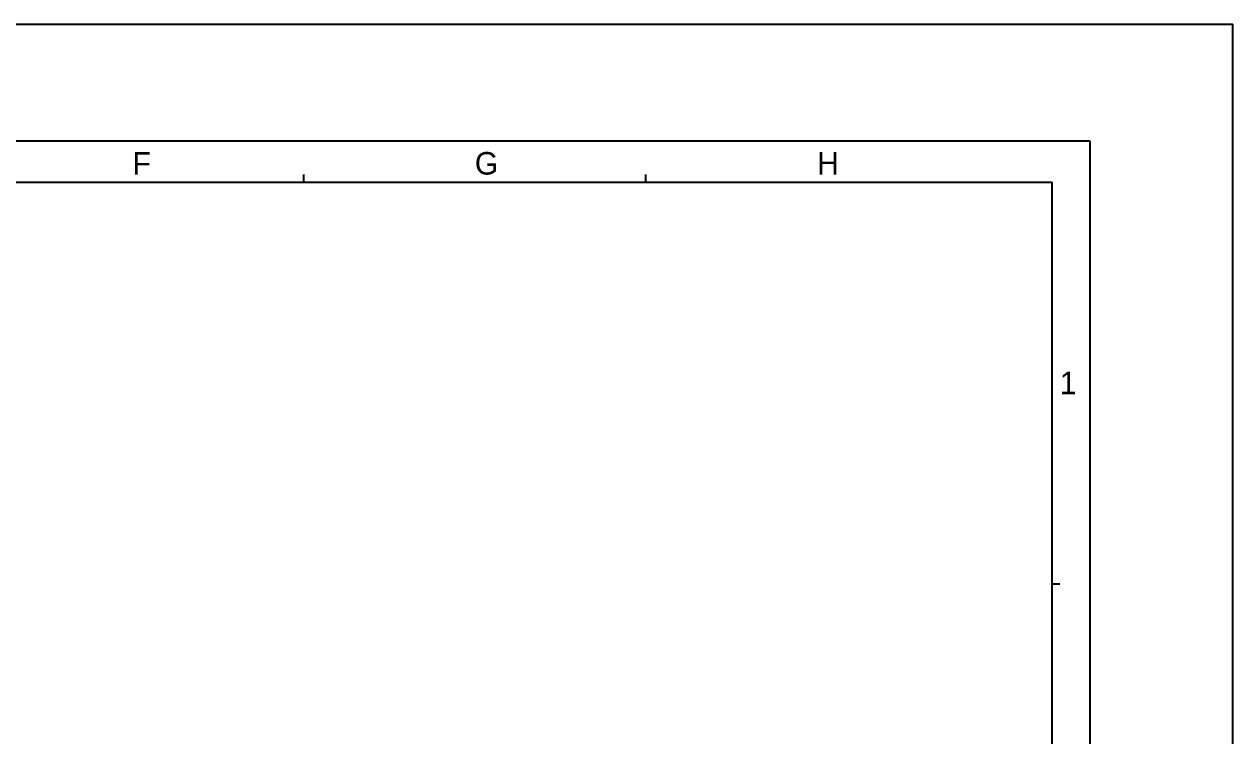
# Model space of a CAD drawing. Header units: millimetres. Extents: x 0 to 420, y 0 to 297.
# Drawn here: x 259.4 to 420, y 202.4 to 297 of the extents above; entities that cross this region are included whole.
import ezdxf

# ---------------------------------------------------------------- set-up
doc = ezdxf.new("R2010")
doc.units = ezdxf.units.MM
doc.header["$LTSCALE"] = 23.1
doc.layers.get('0').update_dxf_attribs({"linetype": 'CONTINUOUS'})
doc.styles.add('TEXTSTYLE_2', font='txt')

msp = doc.modelspace()

# ---------------------------------------------------------------- linework, layer by layer
at = {"color": 7, "linetype": 'CONTINUOUS'}
for p, q in [((0, 297), (420, 297)), ((420, 0), (420, 297)), ((19, 281.5), (401, 281.5)), ((401, 281.5), (401, 15.5)), ((296.5, 276), (296.5, 277)), ((342, 276), (342, 277)), ((23.5, 276), (396, 276)), ((396, 21), (396, 276)), ((396, 222.6), (397, 222.6))]:
    msp.add_line(p, q, dxfattribs=at)

# ---------------------------------------------------------------- texts
at = {"color": 7, "linetype": 'CONTINUOUS', "char_height": 3, "width": 3, "attachment_point": 1, "line_spacing_factor": 0.9, "style": 'TEXTSTYLE_2'}
for s, insert in [('F', (273.75, 280)), ('G', (319.25, 280)), ('H', (364.75, 280)), ('1', (397, 250.8))]:
    msp.add_mtext(s, dxfattribs=dict(at, insert=insert))

doc.saveas('drawing.dxf')
